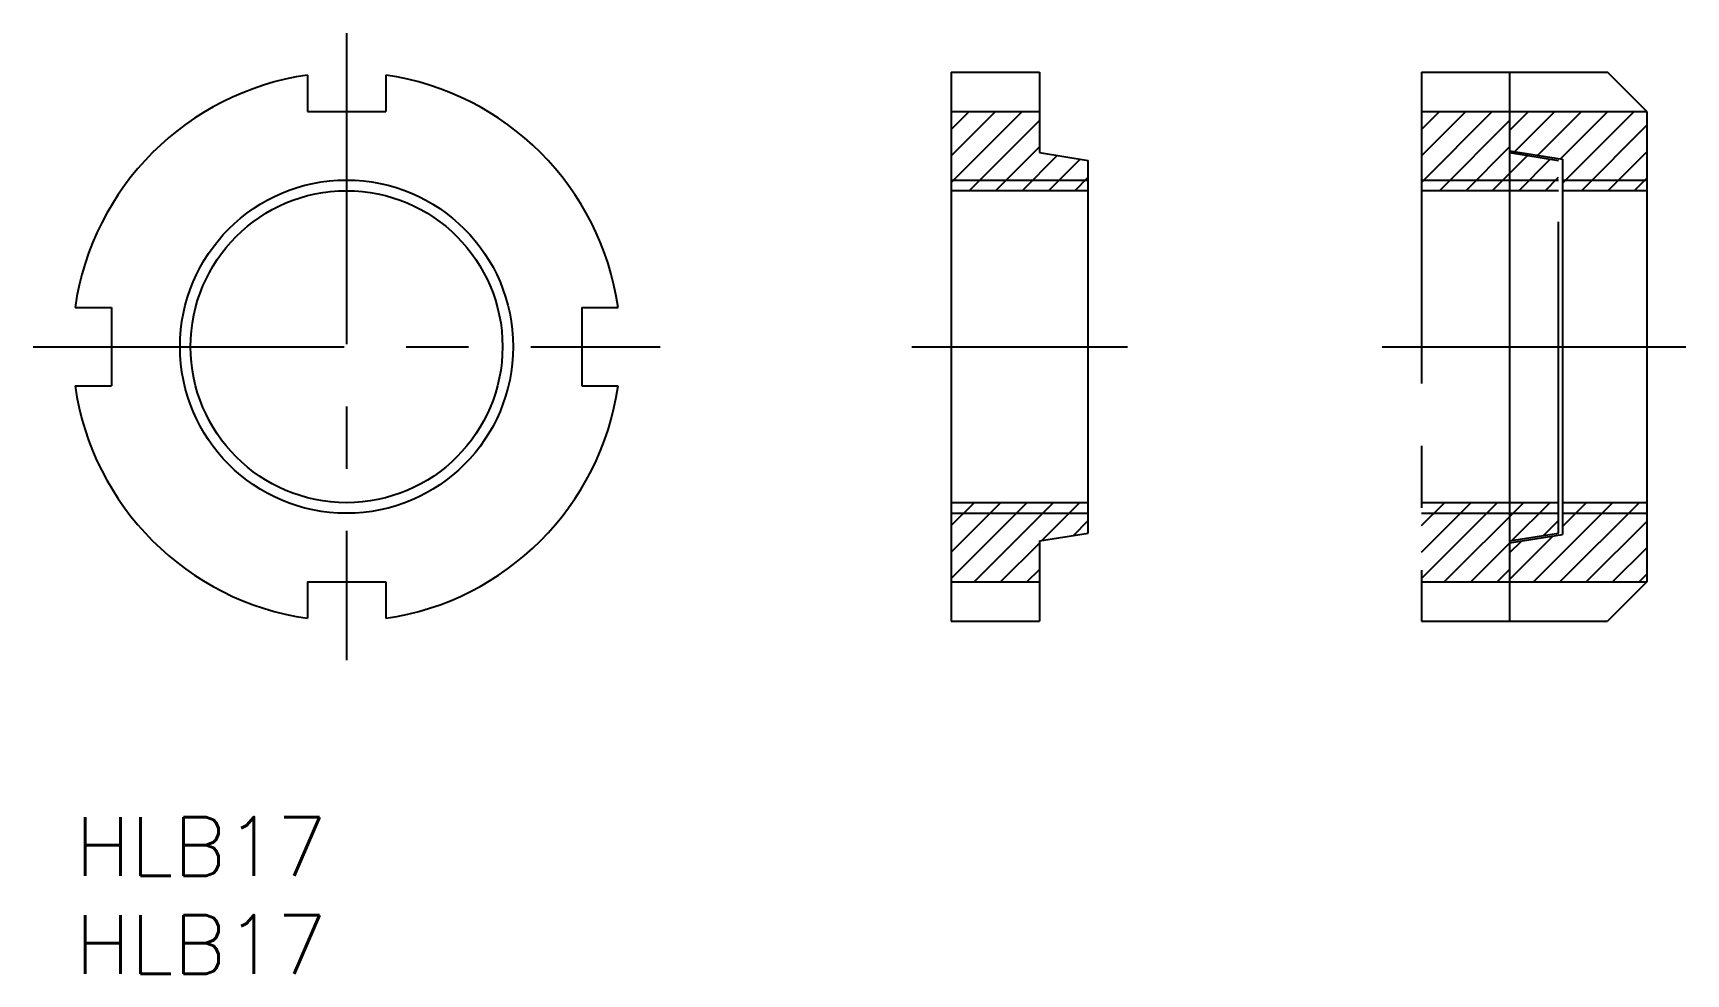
# Model space of a CAD drawing. Extents: x -2.1 to 82.2, y -8 to 40.
import ezdxf

# ---------------------------------------------------------------- set-up
doc = ezdxf.new("R2010")
doc.units = 0
doc.header["$LTSCALE"] = 0.5
doc.linetypes.add('CENTER', pattern=[50.8, 31.75, -6.35, 6.35, -6.35])
doc.linetypes.add('PHANTOM', pattern=[63.5, 31.75, -6.35, 6.35, -6.35, 6.35, -6.35])
for name, color, linetype in [('MSM_CENTER', 1, 'CENTER'), ('MSM_CONTINUOUS', 7, 'CONTINUOUS'), ('MSM_IMAGINARY', 6, 'PHANTOM'), ('MSM_NARROW', 5, 'CONTINUOUS'), ('MSM_PART_NUMBER', 7, 'CONTINUOUS')]:
    doc.layers.add(name, color=color, linetype=linetype)
doc.styles.get("Standard").update_dxf_attribs({"font": 'txt.shx', "height": 3, "bigfont": 'bigfont.shx'})

# ---------------------------------------------------------------- blocks, each defined once
blk = doc.blocks.new('*U5')
at = {"layer": 'MSM_PART_NUMBER'}
blk.add_text('HLB17', height=3, dxfattribs=at).set_placement((0, -3))
blk = doc.blocks.new('*U6')
at = {"layer": 'MSM_PART_NUMBER'}
blk.add_text('HLB17', height=3, dxfattribs=at).set_placement((0, -8))

msp = doc.modelspace()

# ---------------------------------------------------------------- linework, layer by layer
at = {"layer": 'MSM_CENTER'}
for p, q in [((13.856, 40), (13.856, 8)), ((-2.144, 24), (29.856, 24)), ((42.713, 24), (53.713, 24)), ((66.713, 24), (82.213, 24))]:
    msp.add_line(p, q, dxfattribs=at)
at = {"layer": 'MSM_CONTINUOUS'}
for p, q in [((44.713, 38), (44.713, 10)), ((44.713, 38), (49.213, 38)), ((49.213, 38), (49.213, 33.9)), ((73.213, 38), (73.213, 10)), ((73.213, 38), (78.213, 38)), ((80.213, 36), (78.213, 38)), ((11.856, 37.856), (11.856, 36)), ((15.856, 37.856), (15.856, 36)), ((11.856, 36), (15.856, 36)), ((44.713, 36), (49.213, 36)), ((73.213, 36), (80.213, 36)), ((80.213, 36), (80.213, 12)), ((49.213, 33.9), (51.713, 33.506)), ((73.213, 34), (75.913, 33.575)), ((51.713, 14.494), (51.713, 33.506)), ((75.913, 33.575), (75.913, 14.425)), ((51.713, 31.958), (44.713, 31.958)), ((80.213, 31.958), (75.913, 31.958)), ((0, 26), (1.856, 26)), ((1.856, 26), (1.856, 22)), ((25.856, 26), (25.856, 22)), ((25.856, 26), (27.713, 26)), ((0, 22), (1.856, 22)), ((25.856, 22), (27.713, 22)), ((51.713, 16.041), (44.713, 16.041)), ((80.213, 16.041), (75.913, 16.041)), ((49.213, 14.1), (51.713, 14.494)), ((73.213, 14), (75.913, 14.425)), ((49.213, 14.1), (49.213, 10)), ((11.856, 12), (11.856, 10.144)), ((11.856, 12), (15.856, 12)), ((15.856, 12), (15.856, 10.144)), ((44.713, 12), (49.213, 12)), ((73.213, 12), (80.213, 12)), ((80.213, 12), (78.213, 10)), ((44.713, 10), (49.213, 10)), ((73.213, 10), (78.213, 10))]:
    msp.add_line(p, q, dxfattribs=at)
msp.add_circle((13.856, 24), 7.958, dxfattribs=at)
for start, end in [(98.21321, 171.78679), (8.21321, 81.78679), (188.21321, 261.78679), (278.21321, 351.78679)]:
    msp.add_arc((13.856, 24), 14, start, end, dxfattribs=at)
at = {"layer": 'MSM_IMAGINARY'}
for p, q in [((68.713, 38), (68.713, 10)), ((68.713, 38), (73.213, 38)), ((68.713, 36), (73.213, 36)), ((68.713, 35.077), (69.636, 36)), ((68.713, 33.73), (70.983, 36)), ((68.713, 32.383), (72.33, 36)), ((69.635, 31.958), (73.213, 35.536)), ((70.982, 31.958), (73.213, 34.189)), ((72.329, 31.958), (74.127, 33.756)), ((73.213, 33.9), (75.713, 33.506)), ((73.676, 31.958), (75.291, 33.573)), ((75.713, 14.494), (75.713, 33.506)), ((68.713, 32.5), (75.713, 32.5)), ((75.023, 31.958), (75.713, 32.648)), ((75.713, 31.958), (68.713, 31.958)), ((75.713, 16.041), (68.713, 16.041)), ((68.713, 14.872), (69.883, 16.041)), ((68.713, 13.525), (71.23, 16.041)), ((68.713, 12.178), (72.577, 16.041)), ((69.882, 12), (73.924, 16.041)), ((73.351, 14.122), (75.271, 16.041)), ((68.713, 15.5), (75.713, 15.5)), ((73.213, 14.1), (75.713, 14.494)), ((74.95, 14.373), (75.713, 15.136)), ((71.229, 12), (73.213, 13.984)), ((68.713, 12), (73.213, 12)), ((72.576, 12), (73.213, 12.636)), ((68.713, 10), (73.213, 10))]:
    msp.add_line(p, q, dxfattribs=at)
at = {"layer": 'MSM_NARROW'}
for p, q in [((44.713, 35.077), (45.636, 36)), ((44.713, 33.73), (46.983, 36)), ((44.713, 32.383), (48.33, 36)), ((45.635, 31.958), (49.213, 35.536)), ((73.213, 35.03), (74.183, 36)), ((73.487, 33.957), (75.53, 36)), ((74.651, 33.774), (76.877, 36)), ((75.815, 33.59), (78.224, 36)), ((75.913, 32.341), (79.571, 36)), ((76.877, 31.958), (80.213, 35.294)), ((46.982, 31.958), (49.213, 34.189)), ((48.329, 31.958), (50.127, 33.756)), ((78.224, 31.958), (80.213, 33.947)), ((49.676, 31.958), (51.291, 33.573)), ((44.713, 32.5), (51.713, 32.5)), ((51.023, 31.958), (51.713, 32.648)), ((75.913, 32.5), (80.213, 32.5)), ((79.571, 31.958), (80.213, 32.6)), ((44.713, 14.872), (45.883, 16.041)), ((44.713, 13.525), (47.23, 16.041)), ((44.713, 12.178), (48.577, 16.041)), ((45.882, 12), (49.924, 16.041)), ((49.351, 14.122), (51.271, 16.041)), ((74.43, 12), (78.471, 16.041)), ((75.777, 12), (79.818, 16.041)), ((75.913, 14.83), (77.124, 16.041)), ((44.713, 15.5), (51.713, 15.5)), ((75.913, 15.5), (80.213, 15.5)), ((50.95, 14.373), (51.713, 15.136)), ((73.213, 12.13), (75.432, 14.349)), ((77.124, 12), (80.213, 15.089)), ((47.229, 12), (49.213, 13.984)), ((73.213, 13.477), (73.834, 14.098)), ((78.471, 12), (80.213, 13.742)), ((48.576, 12), (49.213, 12.636)), ((79.818, 12), (80.213, 12.395))]:
    msp.add_line(p, q, dxfattribs=at)
msp.add_circle((13.856, 24), 8.5, dxfattribs=at)

# ---------------------------------------------------------------- block references
at = {"layer": 'MSM_CONTINUOUS'}
for name in ['*U5', '*U6']:
    msp.add_blockref(name, (0, 0), dxfattribs=at)

doc.saveas('drawing.dxf')
